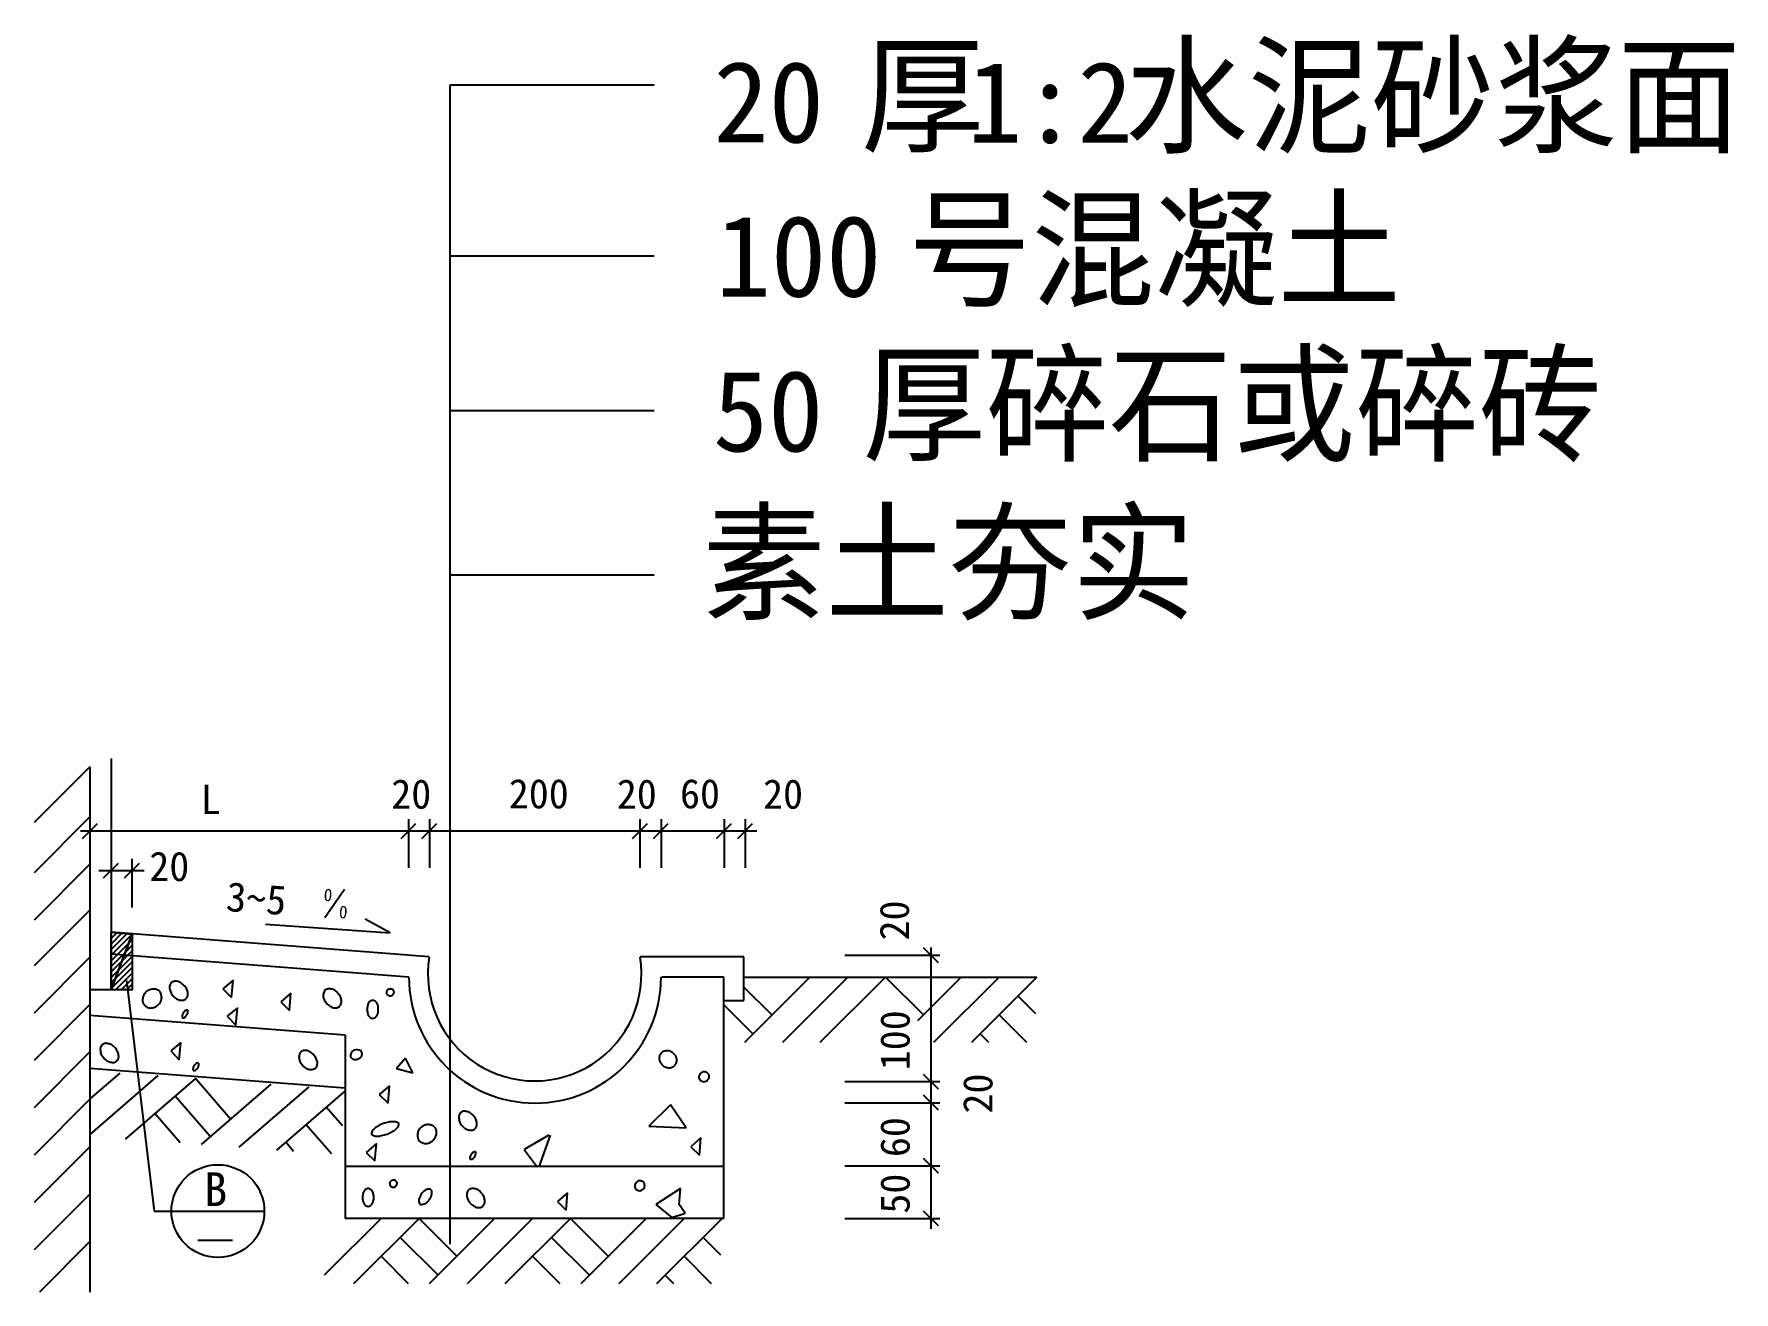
# Model space of a CAD drawing. Header units: metres. Extents: x 168.3 to 222.1, y 179.2 to 219.
import ezdxf

# ---------------------------------------------------------------- set-up
doc = ezdxf.new("R2010")
doc.units = ezdxf.units.M

msp = doc.modelspace()

# ---------------------------------------------------------------- hatches: boundary and pattern name
h = msp.add_hatch()
h.set_pattern_fill('SOLID')
h.paths.add_polyline_path([(170.76, 190.58), (171.43, 190.52), (170.76, 188.77), (170.76, 188.77), (170.76, 190.58)])
h = msp.add_hatch()
h.set_pattern_fill('SOLID')
h.paths.add_polyline_path([(171.43, 190.52), (171.43, 188.76), (170.76, 188.77), (170.76, 188.77), (171.43, 190.52)])

# ---------------------------------------------------------------- linework, layer by layer
for p, q in [((181.49, 195.57), (181.49, 217.4)), ((181.49, 217.4), (187.95, 217.4)), ((181.49, 211.99), (187.95, 211.99)), ((181.49, 207.09), (187.95, 207.09)), ((181.49, 201.89), (187.95, 201.89)), ((170.76, 196.08), (170.76, 188.77)), ((170.09, 195.82), (168.32, 194.05)), ((181.49, 180.7), (181.49, 195.57)), ((170.09, 194.23), (168.32, 192.46)), ((169.79, 193.79), (191.2, 193.79)), ((180.17, 194.16), (180.17, 192.62)), ((180.84, 194.16), (180.84, 192.62)), ((187.5, 194.16), (187.5, 192.62)), ((188.17, 194.16), (188.17, 192.62)), ((190.17, 194.16), (190.17, 192.62)), ((190.83, 194.16), (190.83, 192.62)), ((170.09, 192.73), (168.32, 190.96)), ((171.42, 192.9), (171.42, 191.36)), ((170.37, 192.53), (171.81, 192.53)), ((170.76, 191.98), (170.76, 190.44)), ((178.15, 191.93), (177.53, 191.04)), ((170.09, 191.28), (168.32, 189.52)), ((180.83, 189.8), (170.76, 190.58)), ((171.43, 190.52), (171.43, 188.76)), ((175.65, 190.83), (179.59, 190.56)), ((179.59, 190.56), (178.8, 190.99)), ((196.71, 190.1), (196.71, 181.19)), ((170.09, 189.79), (168.32, 188.02)), ((190.79, 189.8), (187.51, 189.8)), ((190.79, 188.42), (190.79, 189.8)), ((193.99, 189.85), (196.99, 189.85)), ((171.25, 189.05), (172.12, 181.75)), ((174.62, 189.06), (174.3, 188.79)), ((174.57, 188.51), (174.62, 189.06)), ((192.88, 189.16), (190.81, 187.09)), ((194.08, 189.16), (192.01, 187.09)), ((195.28, 189.16), (193.2, 187.09)), ((193.81, 189.16), (196.81, 189.16)), ((196.48, 187.96), (195.28, 189.16)), ((197.67, 189.16), (196.29, 187.77)), ((198.87, 189.16), (196.8, 187.09)), ((200.07, 189.16), (198, 187.09)), ((170.76, 188.76), (170.09, 188.76)), ((171.43, 188.76), (170.76, 188.76)), ((174.3, 188.79), (174.57, 188.51)), ((176.45, 188.65), (176.13, 188.38)), ((176.13, 188.38), (176.41, 188.1)), ((176.41, 188.1), (176.45, 188.65)), ((190.16, 188.42), (190.79, 188.42)), ((191.68, 187.96), (190.79, 188.84)), ((200.03, 188), (199.47, 188.56)), ((170.09, 188.29), (168.32, 186.52)), ((174.76, 188.19), (174.44, 187.92)), ((174.44, 187.92), (174.71, 187.64)), ((174.71, 187.64), (174.76, 188.19)), ((191.08, 187.36), (190.16, 188.28)), ((199.75, 187.09), (198.87, 187.96)), ((198.55, 187.09), (198.27, 187.36)), ((170.09, 186.79), (168.32, 185.02)), ((172.97, 187.09), (172.65, 186.82)), ((172.65, 186.82), (172.92, 186.54)), ((172.92, 186.54), (172.97, 187.09)), ((180.08, 186.59), (179.8, 186.27)), ((179.8, 186.27), (180.31, 186.13)), ((180.31, 186.13), (180.08, 186.59)), ((171.04, 186.12), (170.09, 185.3)), ((172.24, 186.04), (170.09, 184.18)), ((173.43, 185.95), (171.21, 184.03)), ((174.54, 184.66), (173.43, 185.95)), ((175.82, 185.77), (173.61, 183.86)), ((177.02, 185.69), (174.8, 183.77)), ((179.57, 185.72), (179.25, 185.44)), ((179.53, 185.17), (179.57, 185.72)), ((193.99, 185.85), (196.99, 185.85)), ((170.09, 185.29), (168.32, 183.52)), ((173.9, 184.11), (172.79, 185.39)), ((178.17, 185.56), (176, 183.68)), ((179.25, 185.44), (179.53, 185.17)), ((193.99, 185.18), (196.99, 185.18)), ((172.95, 183.91), (172.15, 184.84)), ((178.09, 184.45), (177.57, 185.04)), ((188.47, 185.12), (187.78, 184.44)), ((188.97, 184.39), (188.47, 185.12)), ((177.74, 183.56), (176.93, 184.49)), ((184.62, 184.16), (183.84, 183.7)), ((184.66, 184.16), (184.3, 183.15)), ((187.78, 184.44), (188.97, 184.39)), ((189.43, 184.07), (189.11, 183.79)), ((189.39, 183.52), (189.43, 184.07)), ((170.09, 183.79), (168.32, 182.02)), ((176.54, 183.64), (176.29, 183.93)), ((179.16, 183.89), (178.84, 183.61)), ((178.84, 183.61), (179.11, 183.34)), ((179.11, 183.34), (179.16, 183.89)), ((183.84, 183.7), (184.25, 183.15)), ((189.11, 183.79), (189.39, 183.52)), ((193.99, 183.18), (196.99, 183.18)), ((188.79, 182.47), (188.01, 181.96)), ((188.74, 181.96), (188.79, 182.47)), ((170.09, 182.29), (168.32, 180.52)), ((185.21, 182.33), (184.89, 182.05)), ((184.89, 182.05), (185.17, 181.78)), ((185.17, 181.78), (185.21, 182.33)), ((188.01, 181.96), (188.51, 181.55)), ((188.93, 181.69), (188.74, 181.96)), ((172.12, 181.75), (175.61, 181.75)), ((179.31, 181.52), (177.51, 179.72)), ((180.51, 181.52), (178.43, 179.45)), ((181.71, 180.32), (180.51, 181.52)), ((182.9, 181.52), (180.83, 179.45)), ((184.1, 181.52), (182.03, 179.45)), ((185.3, 181.52), (183.23, 179.45)), ((186.5, 180.32), (185.3, 181.52)), ((187.7, 181.52), (185.63, 179.45)), ((188.9, 181.52), (186.83, 179.45)), ((190.1, 181.52), (188.03, 179.45)), ((188.51, 181.55), (188.93, 181.69)), ((193.99, 181.52), (196.99, 181.52)), ((173.51, 180.83), (174.6, 180.83)), ((181.11, 179.72), (179.91, 180.92)), ((185.9, 179.72), (184.7, 180.92)), ((190.06, 180.36), (189.5, 180.92)), ((170.09, 180.79), (168.49, 179.19)), ((180.18, 179.45), (179.31, 180.32)), ((184.98, 179.45), (184.1, 180.32)), ((189.77, 179.45), (188.9, 180.32)), ((188.57, 179.45), (188.3, 179.72))]:
    msp.add_line(p, q)
for points in [[(170.09, 195.82), (170.09, 179.19)], [(169.86, 193.55), (170.33, 194.02)], [(179.94, 193.55), (180.41, 194.02)], [(180.6, 193.55), (181.07, 194.02)], [(187.27, 193.55), (187.74, 194.02)], [(187.93, 193.55), (188.4, 194.02)], [(189.93, 193.55), (190.4, 194.02)], [(190.6, 193.55), (191.07, 194.02)], [(170.52, 192.3), (170.99, 192.77)], [(171.19, 192.3), (171.66, 192.77)], [(170.76, 190.58), (171.43, 190.52), (170.76, 188.77), (170.76, 188.77), (170.76, 190.58)], [(171.43, 190.52), (171.43, 188.76), (170.76, 188.77), (170.76, 188.77), (171.43, 190.52)], [(196.95, 189.61), (196.48, 190.08)], [(180.19, 189.16), (170.76, 189.88)], [(190.16, 189.16), (188.18, 189.16)], [(190.16, 189.12), (190.16, 189.16)], [(190.16, 181.52), (190.16, 189.12)], [(190.79, 189.16), (200.07, 189.16)], [(178.17, 187.32), (170.09, 187.94)], [(178.17, 187.32), (178.17, 181.52)], [(178.17, 185.64), (170.09, 186.26)], [(196.95, 185.61), (196.48, 186.08)], [(196.95, 184.95), (196.48, 185.42)], [(190.16, 183.16), (178.17, 183.16)], [(196.95, 182.95), (196.48, 183.42)], [(190.1, 181.52), (178.17, 181.52)], [(190.16, 181.52), (190.1, 181.52)], [(196.95, 181.28), (196.48, 181.75)]]:
    msp.add_lwpolyline(points)
for points in [[(172.72, 188.56, 0.07), (172.83, 188.47, 0.08), (172.94, 188.43, 0.11), (173.05, 188.43, 0.13), (173.13, 188.47, 0.13), (173.18, 188.55, 0.11), (173.19, 188.66, 0.08), (173.16, 188.77, 0.07), (173.08, 188.88, 0.07), (172.98, 188.97, 0.08), (172.87, 189.02, 0.11), (172.75, 189.02, 0.13), (172.67, 188.98, 0.13), (172.62, 188.9, 0.11), (172.61, 188.79, 0.08), (172.65, 188.68, 0.07), (172.72, 188.56, 0.07)], [(171.88, 188.7, 0.09), (171.8, 188.6, 0.09), (171.76, 188.49, 0.1), (171.76, 188.37, 0.11), (171.81, 188.28, 0.11), (171.9, 188.21, 0.1), (172.01, 188.18, 0.09), (172.13, 188.2, 0.09), (172.24, 188.27, 0.09), (172.32, 188.36, 0.09), (172.36, 188.48, 0.1), (172.35, 188.59, 0.11), (172.31, 188.69, 0.11), (172.22, 188.76, 0.1), (172.11, 188.78, 0.09), (171.99, 188.76, 0.09), (171.88, 188.7, 0.09)], [(177.58, 188.33, 0.07), (177.69, 188.24, 0.08), (177.8, 188.19, 0.11), (177.91, 188.19, 0.13), (177.99, 188.23, 0.13), (178.04, 188.31, 0.11), (178.05, 188.42, 0.08), (178.02, 188.53, 0.07), (177.94, 188.65, 0.07), (177.84, 188.74, 0.08), (177.73, 188.78, 0.11), (177.62, 188.78, 0.13), (177.53, 188.74, 0.13), (177.49, 188.67, 0.11), (177.47, 188.55, 0.08), (177.51, 188.44, 0.07), (177.58, 188.33, 0.07)], [(179.22, 188.14, 0.06), (179.21, 188.25, 0.08), (179.17, 188.34, 0.11), (179.1, 188.41, 0.15), (179.04, 188.42, 0.15), (178.98, 188.41, 0.11), (178.91, 188.34, 0.08), (178.88, 188.25, 0.06), (178.86, 188.14, 0.06), (178.88, 188.02, 0.08), (178.91, 187.93, 0.11), (178.98, 187.87, 0.15), (179.04, 187.85, 0.15), (179.1, 187.87, 0.11), (179.17, 187.93, 0.08), (179.21, 188.02, 0.06), (179.22, 188.14, 0.06)], [(179.58, 188.78, 0.09), (179.53, 188.77, 0.09), (179.5, 188.74, 0.1), (179.48, 188.7, 0.11), (179.48, 188.66, 0.11), (179.49, 188.62, 0.1), (179.53, 188.59, 0.09), (179.57, 188.57, 0.09), (179.61, 188.57, 0.09), (179.66, 188.58, 0.09), (179.69, 188.61, 0.1), (179.71, 188.65, 0.11), (179.72, 188.7, 0.11), (179.7, 188.73, 0.1), (179.67, 188.77, 0.09), (179.63, 188.78, 0.09), (179.58, 188.78, 0.09)], [(173.04, 188.02, 0.05), (173.02, 187.97, 0.06), (173.01, 187.93, 0.1), (173.01, 187.89, 0.18), (173.02, 187.87, 0.18), (173.04, 187.87, 0.1), (173.08, 187.88, 0.06), (173.12, 187.91, 0.05), (173.15, 187.95, 0.05), (173.18, 188, 0.06), (173.19, 188.05, 0.1), (173.19, 188.09, 0.18), (173.18, 188.11, 0.18), (173.15, 188.11, 0.1), (173.12, 188.1, 0.06), (173.08, 188.07, 0.05), (173.04, 188.02, 0.05)], [(170.53, 186.6, 0.07), (170.63, 186.51, 0.08), (170.74, 186.47, 0.11), (170.86, 186.46, 0.13), (170.94, 186.51, 0.13), (170.99, 186.58, 0.11), (171, 186.69, 0.08), (170.96, 186.81, 0.07), (170.89, 186.92, 0.07), (170.78, 187.01, 0.08), (170.67, 187.05, 0.11), (170.56, 187.06, 0.13), (170.48, 187.01, 0.13), (170.43, 186.94, 0.11), (170.42, 186.83, 0.08), (170.45, 186.71, 0.07), (170.53, 186.6, 0.07)], [(176.82, 186.37, 0.07), (176.92, 186.28, 0.08), (177.03, 186.24, 0.11), (177.15, 186.24, 0.13), (177.23, 186.28, 0.13), (177.28, 186.35, 0.11), (177.29, 186.47, 0.08), (177.25, 186.58, 0.07), (177.18, 186.69, 0.07), (177.07, 186.78, 0.08), (176.96, 186.83, 0.11), (176.85, 186.83, 0.13), (176.77, 186.79, 0.13), (176.72, 186.71, 0.11), (176.71, 186.6, 0.08), (176.74, 186.49, 0.07), (176.82, 186.37, 0.07)], [(178.47, 186.85, 0.08), (178.4, 186.81, 0.09), (178.36, 186.76, 0.1), (178.34, 186.7, 0.12), (178.34, 186.64, 0.12), (178.38, 186.59, 0.1), (178.43, 186.56, 0.09), (178.5, 186.55, 0.08), (178.57, 186.56, 0.08), (178.64, 186.6, 0.09), (178.69, 186.65, 0.1), (178.71, 186.71, 0.12), (178.7, 186.77, 0.12), (178.67, 186.82, 0.1), (178.61, 186.85, 0.09), (178.54, 186.86, 0.08), (178.47, 186.85, 0.08)], [(188.53, 186.77, 0.09), (188.43, 186.82, 0.09), (188.32, 186.82, 0.1), (188.22, 186.79, 0.11), (188.15, 186.72, 0.11), (188.11, 186.62, 0.1), (188.12, 186.52, 0.09), (188.17, 186.42, 0.09), (188.25, 186.34, 0.09), (188.35, 186.3, 0.09), (188.46, 186.29, 0.1), (188.56, 186.33, 0.11), (188.63, 186.4, 0.11), (188.67, 186.49, 0.1), (188.66, 186.6, 0.09), (188.62, 186.69, 0.09), (188.53, 186.77, 0.09)], [(173.39, 186.35, 0.05), (173.36, 186.3, 0.06), (173.35, 186.26, 0.1), (173.35, 186.22, 0.18), (173.37, 186.2, 0.18), (173.39, 186.2, 0.1), (173.43, 186.21, 0.06), (173.46, 186.24, 0.05), (173.5, 186.28, 0.05), (173.53, 186.33, 0.06), (173.54, 186.37, 0.1), (173.54, 186.41, 0.18), (173.52, 186.43, 0.18), (173.5, 186.44, 0.1), (173.46, 186.42, 0.06), (173.43, 186.4, 0.05), (173.39, 186.35, 0.05)], [(189.44, 186.13, 0.09), (189.4, 186.08, 0.1), (189.37, 186.03, 0.1), (189.37, 185.97, 0.1), (189.4, 185.91, 0.1), (189.44, 185.87, 0.1), (189.5, 185.85, 0.1), (189.56, 185.85, 0.09), (189.62, 185.88, 0.09), (189.66, 185.93, 0.1), (189.69, 185.98, 0.1), (189.69, 186.05, 0.1), (189.66, 186.1, 0.1), (189.62, 186.14, 0.1), (189.56, 186.16, 0.1), (189.5, 186.16, 0.09), (189.44, 186.13, 0.09)], [(181.87, 184.45, 0.07), (181.98, 184.36, 0.08), (182.09, 184.32, 0.11), (182.2, 184.31, 0.13), (182.28, 184.36, 0.13), (182.33, 184.43, 0.11), (182.34, 184.54, 0.08), (182.31, 184.66, 0.07), (182.23, 184.77, 0.07), (182.13, 184.86, 0.08), (182.02, 184.9, 0.11), (181.91, 184.91, 0.13), (181.82, 184.86, 0.13), (181.78, 184.79, 0.11), (181.77, 184.68, 0.08), (181.8, 184.56, 0.07), (181.87, 184.45, 0.07)], [(179.87, 184.51, 0.21), (179.82, 184.56, 0.1), (179.7, 184.58, 0.05), (179.55, 184.57, 0.04), (179.37, 184.52, 0.04), (179.2, 184.44, 0.05), (179.09, 184.36, 0.1), (179.01, 184.25, 0.21), (179, 184.19, 0.21), (179.05, 184.15, 0.1), (179.17, 184.12, 0.05), (179.32, 184.14, 0.04), (179.5, 184.19, 0.04), (179.67, 184.27, 0.05), (179.78, 184.35, 0.1), (179.86, 184.45, 0.21), (179.87, 184.51, 0.21)], [(180.58, 184.41, 0.09), (180.5, 184.31, 0.09), (180.46, 184.2, 0.1), (180.47, 184.08, 0.11), (180.51, 183.98, 0.11), (180.6, 183.92, 0.1), (180.71, 183.89, 0.09), (180.83, 183.91, 0.09), (180.94, 183.98, 0.09), (181.02, 184.07, 0.09), (181.06, 184.19, 0.1), (181.06, 184.3, 0.11), (181.01, 184.4, 0.11), (180.92, 184.46, 0.1), (180.81, 184.49, 0.09), (180.69, 184.47, 0.09), (180.58, 184.41, 0.09)], [(182.16, 183.55, 0.05), (182.13, 183.5, 0.06), (182.12, 183.45, 0.1), (182.12, 183.41, 0.18), (182.14, 183.39, 0.18), (182.16, 183.39, 0.1), (182.2, 183.4, 0.06), (182.23, 183.43, 0.05), (182.27, 183.47, 0.05), (182.3, 183.53, 0.06), (182.31, 183.57, 0.1), (182.31, 183.61, 0.18), (182.29, 183.63, 0.18), (182.27, 183.63, 0.1), (182.23, 183.62, 0.06), (182.2, 183.59, 0.05), (182.16, 183.55, 0.05)], [(179.08, 182.18, 0.06), (179.06, 182.3, 0.08), (179.02, 182.39, 0.11), (178.96, 182.45, 0.15), (178.9, 182.47, 0.15), (178.83, 182.45, 0.11), (178.77, 182.39, 0.08), (178.73, 182.3, 0.06), (178.72, 182.18, 0.06), (178.73, 182.07, 0.08), (178.77, 181.98, 0.11), (178.83, 181.92, 0.15), (178.9, 181.9, 0.15), (178.96, 181.92, 0.11), (179.02, 181.98, 0.08), (179.06, 182.07, 0.06), (179.08, 182.18, 0.06)], [(179.68, 182.73, 0.09), (179.63, 182.71, 0.09), (179.6, 182.68, 0.1), (179.58, 182.64, 0.11), (179.58, 182.6, 0.11), (179.59, 182.56, 0.1), (179.63, 182.53, 0.09), (179.67, 182.51, 0.09), (179.72, 182.51, 0.09), (179.76, 182.53, 0.09), (179.79, 182.56, 0.1), (179.81, 182.6, 0.11), (179.82, 182.64, 0.11), (179.8, 182.68, 0.1), (179.77, 182.71, 0.09), (179.73, 182.73, 0.09), (179.68, 182.73, 0.09)], [(180.58, 182.29, 0.06), (180.53, 182.19, 0.07), (180.5, 182.1, 0.11), (180.51, 182.02, 0.16), (180.54, 181.97, 0.16), (180.6, 181.96, 0.11), (180.68, 181.98, 0.07), (180.76, 182.03, 0.06), (180.83, 182.11, 0.06), (180.89, 182.21, 0.07), (180.91, 182.3, 0.11), (180.91, 182.39, 0.16), (180.87, 182.43, 0.16), (180.82, 182.45, 0.11), (180.74, 182.43, 0.07), (180.66, 182.38, 0.06), (180.58, 182.29, 0.06)], [(182.12, 182.01, 0.07), (182.23, 181.92, 0.08), (182.34, 181.87, 0.11), (182.45, 181.87, 0.13), (182.53, 181.91, 0.13), (182.58, 181.99, 0.11), (182.59, 182.1, 0.08), (182.56, 182.21, 0.07), (182.48, 182.33, 0.07), (182.38, 182.42, 0.08), (182.27, 182.46, 0.11), (182.16, 182.46, 0.13), (182.08, 182.42, 0.13), (182.03, 182.35, 0.11), (182.02, 182.23, 0.08), (182.05, 182.12, 0.07), (182.12, 182.01, 0.07)], [(187.41, 182.68, 0.09), (187.36, 182.63, 0.1), (187.34, 182.58, 0.1), (187.34, 182.51, 0.1), (187.36, 182.46, 0.1), (187.41, 182.42, 0.1), (187.46, 182.4, 0.1), (187.53, 182.4, 0.09), (187.58, 182.43, 0.09), (187.63, 182.47, 0.1), (187.65, 182.53, 0.1), (187.65, 182.59, 0.1), (187.63, 182.65, 0.1), (187.58, 182.69, 0.1), (187.52, 182.71, 0.1), (187.46, 182.71, 0.09), (187.41, 182.68, 0.09)]]:
    msp.add_lwpolyline(points, format="xyb")
msp.add_circle((174.14, 181.75), 1.47)
for centre, radius, start, end in [((184.17, 189.25), 3.38, 170.73, 369.27), ((184.18, 189.16), 3.99, 180.06, 359.94)]:
    msp.add_arc(centre, radius, start, end)

# ---------------------------------------------------------------- texts
for s, height, p in [('厚', 3, (194.5, 215.57)), ('水泥砂浆面', 3, (202.85, 215.56)), ('20', 2.57, (189.83, 215.58)), ('1:2', 2.57, (197.86, 215.57)), ('号混凝土', 3, (195.99, 210.7)), ('100', 2.57, (189.9, 210.7)), ('厚碎石或碎砖', 3, (194.55, 205.8)), ('50', 2.57, (189.81, 205.8)), ('素土夯实', 3, (189.48, 200.78)), ('20 ', 0.93, (179.63, 194.49)), ('200', 0.93, (183.35, 194.5)), ('20 ', 0.93, (186.77, 194.49)), ('60', 0.93, (188.77, 194.5)), ('20 ', 0.93, (191.4, 194.49)), ('L', 0.93, (173.6, 194.32)), ('20', 0.93, (171.97, 192.2)), ('B', 1.07, (173.71, 181.91))]:
    msp.add_text(s, height=height).set_placement(p)
for s, height, rotation, p in [('3~5', 0.93, 356.12, (174.38, 191.25)), ('0', 0.4, 356.12, (177.48, 191.57)), ('0', 0.4, 356.12, (177.96, 191.03)), ('20', 0.93, 90, (196.02, 190.32)), ('100', 0.93, 90, (196.04, 186.21)), ('20', 0.93, 90, (198.66, 184.84)), ('60', 0.93, 90, (196.04, 183.46)), ('50 ', 0.93, 90, (196.04, 181.67))]:
    msp.add_text(s, height=height, rotation=rotation).set_placement(p)

doc.saveas('drawing.dxf')
